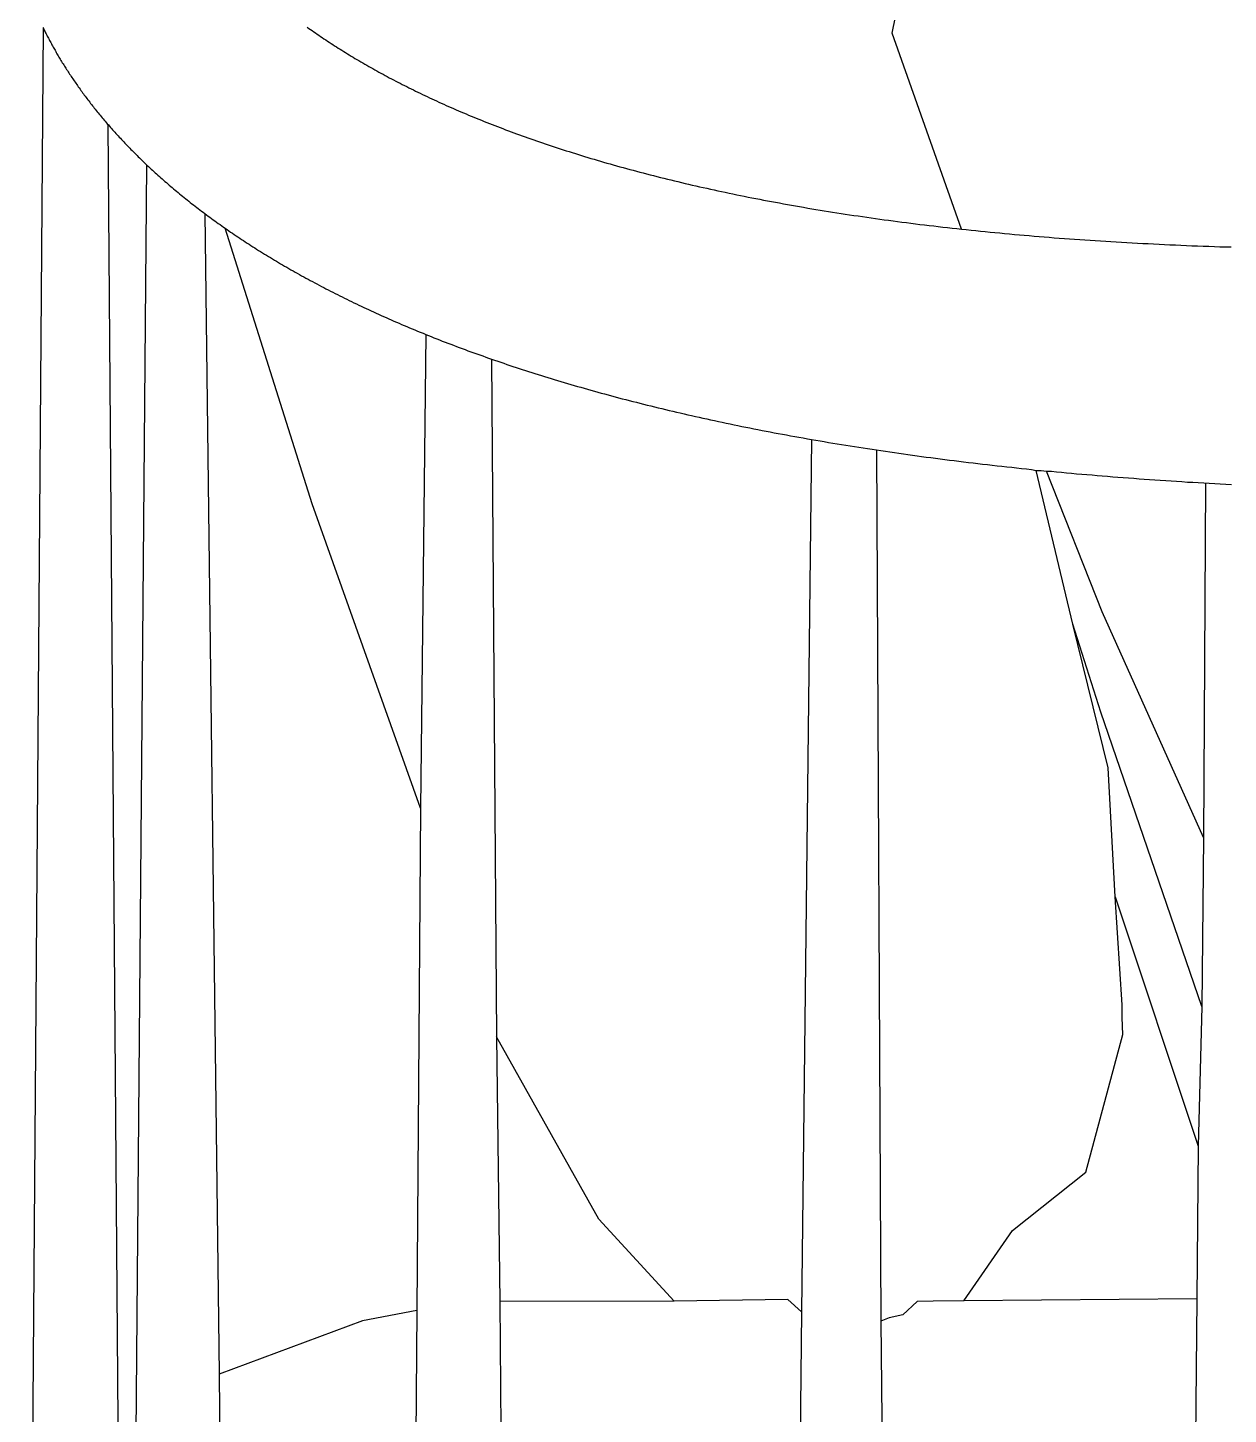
# Model space of a CAD drawing. Header units: inches. Extents: x 0 to 7318, y 0 to 812.
# Drawn here: x 1842.6 to 2070, y 376.2 to 638.7 of the extents above; entities that cross this region are included whole.
import ezdxf

# ---------------------------------------------------------------- set-up
doc = ezdxf.new("R2010")
doc.units = ezdxf.units.IN
doc.header["$MEASUREMENT"] = 0

# ---------------------------------------------------------------- blocks, each defined once
blk = doc.blocks.new('SC2_LEFT')
at = {"color": 7}
for points in [[(2019.48, 600.6, 0), (2006.33, 637.74, 0), (2009.91, 655.36, 0)], [(1845.55, 638.72, 0), (1842.63, 252.16, 0)], [(1845.52, 638.77, 0), (1845.62, 638.57, 0)], [(1845.62, 638.57, 0), (1845.72, 638.37, 0)], [(1845.72, 638.37, 0), (1845.82, 638.17, 0)], [(1845.82, 638.17, 0), (1845.92, 637.97, 0)], [(1845.92, 637.97, 0), (1846.02, 637.77, 0)], [(1895.56, 638.85, 0), (1895.87, 638.63, 0)], [(1895.87, 638.63, 0), (1896.18, 638.41, 0)], [(1896.18, 638.41, 0), (1896.49, 638.19, 0)], [(1896.49, 638.19, 0), (1896.81, 637.97, 0)], [(1896.81, 637.97, 0), (1897.12, 637.75, 0)], [(1846.02, 637.77, 0), (1846.12, 637.56, 0)], [(1846.12, 637.56, 0), (1846.23, 637.36, 0)], [(1846.23, 637.36, 0), (1846.33, 637.16, 0)], [(1846.33, 637.16, 0), (1846.44, 636.95, 0)], [(1846.44, 636.95, 0), (1846.55, 636.75, 0)], [(1846.55, 636.75, 0), (1846.66, 636.54, 0)], [(1846.66, 636.54, 0), (1846.77, 636.34, 0)], [(1846.77, 636.34, 0), (1846.88, 636.13, 0)], [(1846.88, 636.13, 0), (1846.99, 635.92, 0)], [(1846.99, 635.92, 0), (1847.1, 635.72, 0)], [(1847.1, 635.72, 0), (1847.21, 635.51, 0)], [(1847.21, 635.51, 0), (1847.33, 635.3, 0)], [(1897.12, 637.75, 0), (1897.44, 637.53, 0)], [(1897.44, 637.53, 0), (1897.76, 637.31, 0)], [(1897.76, 637.31, 0), (1898.08, 637.09, 0)], [(1898.08, 637.09, 0), (1898.41, 636.87, 0)], [(1898.41, 636.87, 0), (1898.73, 636.65, 0)], [(1898.73, 636.65, 0), (1899.06, 636.44, 0)], [(1899.06, 636.44, 0), (1899.39, 636.22, 0)], [(1899.39, 636.22, 0), (1899.73, 636, 0)], [(1899.73, 636, 0), (1900.06, 635.78, 0)], [(1900.06, 635.78, 0), (1900.4, 635.56, 0)], [(1900.4, 635.56, 0), (1900.74, 635.34, 0)], [(1900.74, 635.34, 0), (1901.08, 635.12, 0)], [(1847.33, 635.3, 0), (1847.44, 635.09, 0)], [(1847.44, 635.09, 0), (1847.56, 634.89, 0)], [(1847.56, 634.89, 0), (1847.68, 634.68, 0)], [(1847.68, 634.68, 0), (1847.8, 634.47, 0)], [(1847.8, 634.47, 0), (1847.92, 634.26, 0)], [(1847.92, 634.26, 0), (1848.04, 634.05, 0)], [(1848.04, 634.05, 0), (1848.16, 633.83, 0)], [(1848.16, 633.83, 0), (1848.29, 633.62, 0)], [(1848.29, 633.62, 0), (1848.41, 633.41, 0)], [(1848.41, 633.41, 0), (1848.54, 633.2, 0)], [(1848.54, 633.2, 0), (1848.66, 632.99, 0)], [(1848.66, 632.99, 0), (1848.79, 632.78, 0)], [(1848.79, 632.78, 0), (1848.92, 632.56, 0)], [(1901.08, 635.12, 0), (1901.42, 634.9, 0)], [(1901.42, 634.9, 0), (1901.77, 634.69, 0)], [(1901.77, 634.69, 0), (1902.11, 634.47, 0)], [(1902.11, 634.47, 0), (1902.46, 634.25, 0)], [(1902.46, 634.25, 0), (1902.81, 634.03, 0)], [(1902.81, 634.03, 0), (1903.17, 633.82, 0)], [(1903.17, 633.82, 0), (1903.52, 633.6, 0)], [(1903.52, 633.6, 0), (1903.88, 633.38, 0)], [(1903.88, 633.38, 0), (1904.24, 633.16, 0)], [(1904.24, 633.16, 0), (1904.6, 632.95, 0)], [(1904.6, 632.95, 0), (1904.97, 632.73, 0)], [(1904.97, 632.73, 0), (1905.34, 632.51, 0)], [(1848.92, 632.56, 0), (1849.05, 632.35, 0)], [(1849.05, 632.35, 0), (1849.18, 632.13, 0)], [(1849.18, 632.13, 0), (1849.32, 631.92, 0)], [(1849.32, 631.92, 0), (1849.45, 631.7, 0)], [(1849.45, 631.7, 0), (1849.58, 631.49, 0)], [(1849.58, 631.49, 0), (1849.72, 631.27, 0)], [(1849.72, 631.27, 0), (1849.86, 631.06, 0)], [(1849.86, 631.06, 0), (1850, 630.84, 0)], [(1850, 630.84, 0), (1850.13, 630.63, 0)], [(1850.13, 630.63, 0), (1850.27, 630.41, 0)], [(1850.27, 630.41, 0), (1850.42, 630.19, 0)], [(1850.42, 630.19, 0), (1850.56, 629.97, 0)], [(1905.34, 632.51, 0), (1905.7, 632.3, 0)], [(1905.7, 632.3, 0), (1906.07, 632.08, 0)], [(1906.07, 632.08, 0), (1906.45, 631.86, 0)], [(1906.45, 631.86, 0), (1906.82, 631.65, 0)], [(1906.82, 631.65, 0), (1907.2, 631.43, 0)], [(1907.2, 631.43, 0), (1907.58, 631.22, 0)], [(1907.58, 631.22, 0), (1907.96, 631, 0)], [(1907.96, 631, 0), (1908.35, 630.79, 0)], [(1908.35, 630.79, 0), (1908.73, 630.57, 0)], [(1908.73, 630.57, 0), (1909.12, 630.36, 0)], [(1909.12, 630.36, 0), (1909.52, 630.14, 0)], [(1909.52, 630.14, 0), (1909.91, 629.93, 0)], [(1850.56, 629.97, 0), (1850.7, 629.76, 0)], [(1850.7, 629.76, 0), (1850.85, 629.54, 0)], [(1850.85, 629.54, 0), (1851, 629.32, 0)], [(1851, 629.32, 0), (1851.14, 629.1, 0)], [(1851.14, 629.1, 0), (1851.29, 628.88, 0)], [(1851.29, 628.88, 0), (1851.44, 628.66, 0)], [(1851.44, 628.66, 0), (1851.6, 628.44, 0)], [(1851.6, 628.44, 0), (1851.75, 628.22, 0)], [(1851.75, 628.22, 0), (1851.9, 628, 0)], [(1851.9, 628, 0), (1852.06, 627.78, 0)], [(1852.06, 627.78, 0), (1852.21, 627.56, 0)], [(1852.21, 627.56, 0), (1852.37, 627.34, 0)], [(1909.91, 629.93, 0), (1910.3, 629.72, 0)], [(1910.3, 629.72, 0), (1910.7, 629.5, 0)], [(1910.7, 629.5, 0), (1911.1, 629.29, 0)], [(1911.1, 629.29, 0), (1911.5, 629.08, 0)], [(1911.5, 629.08, 0), (1911.91, 628.86, 0)], [(1911.91, 628.86, 0), (1912.32, 628.65, 0)], [(1912.32, 628.65, 0), (1912.72, 628.44, 0)], [(1912.72, 628.44, 0), (1913.14, 628.23, 0)], [(1913.14, 628.23, 0), (1913.55, 628.01, 0)], [(1913.55, 628.01, 0), (1913.97, 627.8, 0)], [(1913.97, 627.8, 0), (1914.39, 627.59, 0)], [(1914.39, 627.59, 0), (1914.81, 627.38, 0)], [(1852.37, 627.34, 0), (1852.53, 627.12, 0)], [(1852.53, 627.12, 0), (1852.69, 626.89, 0)], [(1852.69, 626.89, 0), (1852.85, 626.67, 0)], [(1852.85, 626.67, 0), (1853.01, 626.45, 0)], [(1853.01, 626.45, 0), (1853.18, 626.23, 0)], [(1853.18, 626.23, 0), (1853.34, 626, 0)], [(1853.34, 626, 0), (1853.51, 625.78, 0)], [(1853.51, 625.78, 0), (1853.68, 625.56, 0)], [(1853.68, 625.56, 0), (1853.85, 625.33, 0)], [(1853.85, 625.33, 0), (1854.02, 625.11, 0)], [(1854.02, 625.11, 0), (1854.19, 624.88, 0)], [(1854.19, 624.88, 0), (1854.36, 624.66, 0)], [(1914.81, 627.38, 0), (1915.23, 627.17, 0)], [(1915.23, 627.17, 0), (1915.66, 626.96, 0)], [(1915.66, 626.96, 0), (1916.08, 626.75, 0)], [(1916.08, 626.75, 0), (1916.52, 626.54, 0)], [(1916.52, 626.54, 0), (1916.95, 626.33, 0)], [(1916.95, 626.33, 0), (1917.38, 626.12, 0)], [(1917.38, 626.12, 0), (1917.82, 625.91, 0)], [(1917.82, 625.91, 0), (1918.26, 625.71, 0)], [(1918.26, 625.71, 0), (1918.7, 625.5, 0)], [(1918.7, 625.5, 0), (1919.15, 625.29, 0)], [(1919.15, 625.29, 0), (1919.59, 625.08, 0)], [(1919.59, 625.08, 0), (1920.04, 624.88, 0)], [(1920.04, 624.88, 0), (1920.5, 624.67, 0)], [(1854.36, 624.66, 0), (1854.53, 624.43, 0)], [(1854.53, 624.43, 0), (1854.71, 624.21, 0)], [(1854.71, 624.21, 0), (1854.89, 623.98, 0)], [(1854.89, 623.98, 0), (1855.06, 623.76, 0)], [(1855.06, 623.76, 0), (1855.24, 623.53, 0)], [(1855.24, 623.53, 0), (1855.42, 623.3, 0)], [(1855.42, 623.3, 0), (1855.61, 623.08, 0)], [(1855.61, 623.08, 0), (1855.79, 622.85, 0)], [(1855.79, 622.85, 0), (1855.97, 622.62, 0)], [(1855.97, 622.62, 0), (1856.16, 622.4, 0)], [(1856.16, 622.4, 0), (1856.35, 622.17, 0)], [(1920.5, 624.67, 0), (1920.95, 624.46, 0)], [(1920.95, 624.46, 0), (1921.41, 624.26, 0)], [(1921.41, 624.26, 0), (1921.87, 624.05, 0)], [(1921.87, 624.05, 0), (1922.33, 623.85, 0)], [(1922.33, 623.85, 0), (1922.79, 623.64, 0)], [(1922.79, 623.64, 0), (1923.26, 623.44, 0)], [(1923.26, 623.44, 0), (1923.73, 623.23, 0)], [(1923.73, 623.23, 0), (1924.2, 623.03, 0)], [(1924.2, 623.03, 0), (1924.67, 622.83, 0)], [(1924.67, 622.83, 0), (1925.15, 622.63, 0)], [(1925.15, 622.63, 0), (1925.63, 622.42, 0)], [(1925.63, 622.42, 0), (1926.11, 622.22, 0)], [(1926.11, 622.22, 0), (1926.6, 622.02, 0)], [(1856.35, 622.17, 0), (1856.54, 621.94, 0)], [(1856.54, 621.94, 0), (1856.73, 621.71, 0)], [(1856.73, 621.71, 0), (1856.92, 621.48, 0)], [(1856.92, 621.48, 0), (1857.11, 621.26, 0)], [(1857.11, 621.26, 0), (1857.31, 621.03, 0)], [(1857.31, 621.03, 0), (1857.5, 620.8, 0)], [(1857.5, 620.8, 0), (1857.7, 620.57, 0)], [(1857.7, 620.57, 0), (1857.9, 620.34, 0)], [(1857.8, 620.45, 0), (1860.63, 252.16, 0)], [(1857.9, 620.34, 0), (1858.1, 620.11, 0)], [(1858.1, 620.11, 0), (1858.3, 619.88, 0)], [(1858.3, 619.88, 0), (1858.5, 619.65, 0)], [(1858.5, 619.65, 0), (1858.7, 619.42, 0)], [(1926.6, 622.02, 0), (1927.08, 621.82, 0)], [(1927.08, 621.82, 0), (1927.57, 621.62, 0)], [(1927.57, 621.62, 0), (1928.06, 621.42, 0)], [(1928.06, 621.42, 0), (1928.56, 621.22, 0)], [(1928.56, 621.22, 0), (1929.05, 621.02, 0)], [(1929.05, 621.02, 0), (1929.55, 620.82, 0)], [(1929.55, 620.82, 0), (1930.05, 620.62, 0)], [(1930.05, 620.62, 0), (1930.56, 620.43, 0)], [(1930.56, 620.43, 0), (1931.07, 620.23, 0)], [(1931.07, 620.23, 0), (1931.58, 620.03, 0)], [(1931.58, 620.03, 0), (1932.09, 619.84, 0)], [(1932.09, 619.84, 0), (1932.6, 619.64, 0)], [(1932.6, 619.64, 0), (1933.12, 619.44, 0)], [(1858.7, 619.42, 0), (1858.91, 619.19, 0)], [(1858.91, 619.19, 0), (1859.12, 618.96, 0)], [(1859.12, 618.96, 0), (1859.33, 618.73, 0)], [(1859.33, 618.73, 0), (1859.53, 618.5, 0)], [(1859.53, 618.5, 0), (1859.75, 618.27, 0)], [(1859.75, 618.27, 0), (1859.96, 618.04, 0)], [(1859.96, 618.04, 0), (1860.17, 617.81, 0)], [(1860.17, 617.81, 0), (1860.39, 617.58, 0)], [(1860.39, 617.58, 0), (1860.61, 617.35, 0)], [(1860.61, 617.35, 0), (1860.82, 617.11, 0)], [(1860.82, 617.11, 0), (1861.04, 616.88, 0)], [(1933.12, 619.44, 0), (1933.64, 619.25, 0)], [(1933.64, 619.25, 0), (1934.16, 619.06, 0)], [(1934.16, 619.06, 0), (1934.69, 618.86, 0)], [(1934.69, 618.86, 0), (1935.21, 618.67, 0)], [(1935.21, 618.67, 0), (1935.75, 618.48, 0)], [(1935.75, 618.48, 0), (1936.28, 618.28, 0)], [(1936.28, 618.28, 0), (1936.81, 618.09, 0)], [(1936.81, 618.09, 0), (1937.35, 617.9, 0)], [(1937.35, 617.9, 0), (1937.89, 617.71, 0)], [(1937.89, 617.71, 0), (1938.44, 617.52, 0)], [(1938.44, 617.52, 0), (1938.98, 617.33, 0)], [(1938.98, 617.33, 0), (1939.53, 617.14, 0)], [(1939.53, 617.14, 0), (1940.08, 616.95, 0)], [(1861.04, 616.88, 0), (1861.27, 616.65, 0)], [(1861.27, 616.65, 0), (1861.49, 616.42, 0)], [(1861.49, 616.42, 0), (1861.71, 616.19, 0)], [(1861.71, 616.19, 0), (1861.94, 615.95, 0)], [(1861.94, 615.95, 0), (1862.17, 615.72, 0)], [(1862.17, 615.72, 0), (1862.4, 615.49, 0)], [(1862.4, 615.49, 0), (1862.63, 615.26, 0)], [(1862.63, 615.26, 0), (1862.86, 615.03, 0)], [(1862.86, 615.03, 0), (1863.09, 614.79, 0)], [(1863.09, 614.79, 0), (1863.33, 614.56, 0)], [(1863.33, 614.56, 0), (1863.56, 614.33, 0)], [(1940.08, 616.95, 0), (1940.64, 616.76, 0)], [(1940.64, 616.76, 0), (1941.19, 616.58, 0)], [(1941.19, 616.58, 0), (1941.75, 616.39, 0)], [(1941.75, 616.39, 0), (1942.32, 616.2, 0)], [(1942.32, 616.2, 0), (1942.88, 616.02, 0)], [(1942.88, 616.02, 0), (1943.45, 615.83, 0)], [(1943.45, 615.83, 0), (1944.02, 615.65, 0)], [(1944.02, 615.65, 0), (1944.59, 615.46, 0)], [(1944.59, 615.46, 0), (1945.17, 615.28, 0)], [(1945.17, 615.28, 0), (1945.75, 615.1, 0)], [(1945.75, 615.1, 0), (1946.33, 614.92, 0)], [(1946.33, 614.92, 0), (1946.91, 614.73, 0)], [(1946.91, 614.73, 0), (1947.5, 614.55, 0)], [(1947.5, 614.55, 0), (1948.09, 614.37, 0)], [(1948.09, 614.37, 0), (1948.68, 614.19, 0)], [(1865.13, 612.81, 0), (1862.11, 252.16, 0)], [(1863.56, 614.33, 0), (1863.8, 614.09, 0)], [(1863.8, 614.09, 0), (1864.04, 613.86, 0)], [(1864.04, 613.86, 0), (1864.28, 613.63, 0)], [(1864.28, 613.63, 0), (1864.52, 613.39, 0)], [(1864.52, 613.39, 0), (1864.77, 613.16, 0)], [(1864.77, 613.16, 0), (1865.01, 612.93, 0)], [(1865.01, 612.93, 0), (1865.26, 612.69, 0)], [(1865.26, 612.69, 0), (1865.51, 612.46, 0)], [(1865.51, 612.46, 0), (1865.76, 612.23, 0)], [(1865.76, 612.23, 0), (1866.01, 611.99, 0)], [(1866.01, 611.99, 0), (1866.27, 611.76, 0)], [(1866.27, 611.76, 0), (1866.52, 611.52, 0)], [(1948.68, 614.19, 0), (1949.28, 614.01, 0)], [(1949.28, 614.01, 0), (1949.87, 613.84, 0)], [(1949.87, 613.84, 0), (1950.48, 613.66, 0)], [(1950.48, 613.66, 0), (1951.08, 613.48, 0)], [(1951.08, 613.48, 0), (1951.69, 613.3, 0)], [(1951.69, 613.3, 0), (1952.29, 613.13, 0)], [(1952.29, 613.13, 0), (1952.91, 612.95, 0)], [(1952.91, 612.95, 0), (1953.52, 612.78, 0)], [(1953.52, 612.78, 0), (1954.14, 612.61, 0)], [(1954.14, 612.61, 0), (1954.76, 612.43, 0)], [(1954.76, 612.43, 0), (1955.38, 612.26, 0)], [(1955.38, 612.26, 0), (1956.01, 612.09, 0)], [(1956.01, 612.09, 0), (1956.64, 611.92, 0)], [(1956.64, 611.92, 0), (1957.27, 611.75, 0)], [(1957.27, 611.75, 0), (1957.91, 611.58, 0)], [(1866.52, 611.52, 0), (1866.78, 611.29, 0)], [(1866.78, 611.29, 0), (1867.03, 611.06, 0)], [(1867.03, 611.06, 0), (1867.29, 610.82, 0)], [(1867.29, 610.82, 0), (1867.56, 610.59, 0)], [(1867.56, 610.59, 0), (1867.82, 610.35, 0)], [(1867.82, 610.35, 0), (1868.08, 610.12, 0)], [(1868.08, 610.12, 0), (1868.35, 609.89, 0)], [(1868.35, 609.89, 0), (1868.62, 609.65, 0)], [(1868.62, 609.65, 0), (1868.89, 609.42, 0)], [(1868.89, 609.42, 0), (1869.16, 609.18, 0)], [(1869.16, 609.18, 0), (1869.43, 608.95, 0)], [(1957.91, 611.58, 0), (1958.54, 611.41, 0)], [(1958.54, 611.41, 0), (1959.19, 611.24, 0)], [(1959.19, 611.24, 0), (1959.83, 611.07, 0)], [(1959.83, 611.07, 0), (1960.47, 610.9, 0)], [(1960.47, 610.9, 0), (1961.12, 610.74, 0)], [(1961.12, 610.74, 0), (1961.78, 610.57, 0)], [(1961.78, 610.57, 0), (1962.43, 610.41, 0)], [(1962.43, 610.41, 0), (1963.09, 610.25, 0)], [(1963.09, 610.25, 0), (1963.75, 610.08, 0)], [(1963.75, 610.08, 0), (1964.42, 609.92, 0)], [(1964.42, 609.92, 0), (1965.08, 609.76, 0)], [(1965.08, 609.76, 0), (1965.75, 609.6, 0)], [(1965.75, 609.6, 0), (1966.42, 609.44, 0)], [(1966.42, 609.44, 0), (1967.1, 609.28, 0)], [(1967.1, 609.28, 0), (1967.78, 609.12, 0)], [(1967.78, 609.12, 0), (1968.46, 608.96, 0)], [(1869.43, 608.95, 0), (1869.7, 608.71, 0)], [(1869.7, 608.71, 0), (1869.98, 608.48, 0)], [(1869.98, 608.48, 0), (1870.26, 608.24, 0)], [(1870.26, 608.24, 0), (1870.54, 608.01, 0)], [(1870.54, 608.01, 0), (1870.82, 607.78, 0)], [(1870.82, 607.78, 0), (1871.1, 607.54, 0)], [(1871.1, 607.54, 0), (1871.39, 607.31, 0)], [(1871.39, 607.31, 0), (1871.67, 607.07, 0)], [(1871.67, 607.07, 0), (1871.96, 606.84, 0)], [(1871.96, 606.84, 0), (1872.25, 606.61, 0)], [(1872.25, 606.61, 0), (1872.54, 606.37, 0)], [(1968.46, 608.96, 0), (1969.15, 608.8, 0)], [(1969.15, 608.8, 0), (1969.83, 608.65, 0)], [(1969.83, 608.65, 0), (1970.52, 608.49, 0)], [(1970.52, 608.49, 0), (1971.22, 608.34, 0)], [(1971.22, 608.34, 0), (1971.91, 608.18, 0)], [(1971.91, 608.18, 0), (1972.61, 608.03, 0)], [(1972.61, 608.03, 0), (1973.32, 607.88, 0)], [(1973.32, 607.88, 0), (1974.02, 607.73, 0)], [(1974.02, 607.73, 0), (1974.73, 607.58, 0)], [(1974.73, 607.58, 0), (1975.44, 607.43, 0)], [(1975.44, 607.43, 0), (1976.16, 607.28, 0)], [(1976.16, 607.28, 0), (1976.88, 607.13, 0)], [(1976.88, 607.13, 0), (1977.6, 606.98, 0)], [(1977.6, 606.98, 0), (1978.32, 606.84, 0)], [(1978.32, 606.84, 0), (1979.05, 606.69, 0)], [(1979.05, 606.69, 0), (1979.78, 606.55, 0)], [(1979.78, 606.55, 0), (1980.51, 606.4, 0)], [(1872.54, 606.37, 0), (1872.83, 606.14, 0)], [(1872.83, 606.14, 0), (1873.13, 605.9, 0)], [(1873.13, 605.9, 0), (1873.42, 605.67, 0)], [(1873.42, 605.67, 0), (1873.72, 605.43, 0)], [(1873.72, 605.43, 0), (1874.02, 605.2, 0)], [(1874.02, 605.2, 0), (1874.32, 604.97, 0)], [(1874.32, 604.97, 0), (1874.62, 604.73, 0)], [(1874.62, 604.73, 0), (1874.93, 604.5, 0)], [(1874.93, 604.5, 0), (1875.24, 604.26, 0)], [(1875.24, 604.26, 0), (1875.54, 604.03, 0)], [(1875.54, 604.03, 0), (1875.85, 603.8, 0)], [(1980.51, 606.4, 0), (1981.25, 606.26, 0)], [(1981.25, 606.26, 0), (1981.99, 606.12, 0)], [(1981.99, 606.12, 0), (1982.73, 605.98, 0)], [(1982.73, 605.98, 0), (1983.48, 605.84, 0)], [(1983.48, 605.84, 0), (1984.22, 605.7, 0)], [(1984.22, 605.7, 0), (1984.98, 605.56, 0)], [(1984.98, 605.56, 0), (1985.73, 605.42, 0)], [(1985.73, 605.42, 0), (1986.49, 605.28, 0)], [(1986.49, 605.28, 0), (1987.25, 605.15, 0)], [(1987.25, 605.15, 0), (1988.02, 605.01, 0)], [(1988.02, 605.01, 0), (1988.78, 604.88, 0)], [(1988.78, 604.88, 0), (1989.55, 604.75, 0)], [(1989.55, 604.75, 0), (1990.33, 604.61, 0)], [(1990.33, 604.61, 0), (1991.11, 604.48, 0)], [(1991.11, 604.48, 0), (1991.89, 604.35, 0)], [(1991.89, 604.35, 0), (1992.67, 604.22, 0)], [(1992.67, 604.22, 0), (1993.46, 604.1, 0)], [(1993.46, 604.1, 0), (1994.25, 603.97, 0)], [(1994.25, 603.97, 0), (1995.04, 603.84, 0)], [(1995.04, 603.84, 0), (1995.84, 603.72, 0)], [(1875.85, 603.8, 0), (1876.17, 603.56, 0)], [(1876.17, 603.56, 0), (1878.91, 383.82, 0), (1880.11, 252.16, 0)], [(1876.17, 603.56, 0), (1876.48, 603.33, 0)], [(1876.48, 603.33, 0), (1876.79, 603.09, 0)], [(1876.79, 603.09, 0), (1877.11, 602.86, 0)], [(1877.11, 602.86, 0), (1877.43, 602.63, 0)], [(1877.43, 602.63, 0), (1877.75, 602.39, 0)], [(1877.75, 602.39, 0), (1878.07, 602.16, 0)], [(1878.07, 602.16, 0), (1878.4, 601.93, 0)], [(1878.4, 601.93, 0), (1878.72, 601.69, 0)], [(1878.72, 601.69, 0), (1879.05, 601.46, 0)], [(1879.05, 601.46, 0), (1879.38, 601.23, 0)], [(1879.38, 601.23, 0), (1879.71, 600.99, 0)], [(1995.84, 603.72, 0), (1996.64, 603.59, 0)], [(1996.64, 603.59, 0), (1997.44, 603.47, 0)], [(1997.44, 603.47, 0), (1998.24, 603.35, 0)], [(1998.24, 603.35, 0), (1999.05, 603.22, 0)], [(1999.05, 603.22, 0), (1999.87, 603.1, 0)], [(1999.87, 603.1, 0), (2000.68, 602.98, 0)], [(2000.68, 602.98, 0), (2001.5, 602.87, 0)], [(2001.5, 602.87, 0), (2002.32, 602.75, 0)], [(2002.32, 602.75, 0), (2003.15, 602.63, 0)], [(2003.15, 602.63, 0), (2003.98, 602.52, 0)], [(2003.98, 602.52, 0), (2004.81, 602.4, 0)], [(2004.81, 602.4, 0), (2005.65, 602.29, 0)], [(2005.65, 602.29, 0), (2006.49, 602.17, 0)], [(2006.49, 602.17, 0), (2007.33, 602.06, 0)], [(2007.33, 602.06, 0), (2008.17, 601.95, 0)], [(2008.17, 601.95, 0), (2009.02, 601.84, 0)], [(2009.02, 601.84, 0), (2009.87, 601.73, 0)], [(2009.87, 601.73, 0), (2010.73, 601.63, 0)], [(2010.73, 601.63, 0), (2011.59, 601.52, 0)], [(2011.59, 601.52, 0), (2012.45, 601.42, 0)], [(2012.45, 601.42, 0), (2013.32, 601.31, 0)], [(2013.32, 601.31, 0), (2014.19, 601.21, 0)], [(2014.19, 601.21, 0), (2015.06, 601.11, 0)], [(1879.71, 600.99, 0), (1880.03, 600.78, 0)], [(1917.02, 490.95, 0), (1896.48, 548.58, 0), (1880.03, 600.78, 0)], [(1880.03, 600.78, 0), (1880.38, 600.53, 0)], [(1880.38, 600.53, 0), (1880.71, 600.3, 0)], [(1880.71, 600.3, 0), (1881.05, 600.06, 0)], [(1881.05, 600.06, 0), (1881.39, 599.83, 0)], [(1881.39, 599.83, 0), (1881.73, 599.6, 0)], [(1881.73, 599.6, 0), (1882.08, 599.37, 0)], [(1882.08, 599.37, 0), (1882.42, 599.14, 0)], [(1882.42, 599.14, 0), (1882.77, 598.9, 0)], [(1882.77, 598.9, 0), (1883.12, 598.67, 0)], [(1883.12, 598.67, 0), (1883.47, 598.44, 0)], [(2015.06, 601.11, 0), (2015.93, 601.01, 0)], [(2015.93, 601.01, 0), (2016.81, 600.91, 0)], [(2016.81, 600.91, 0), (2017.69, 600.81, 0)], [(2017.69, 600.81, 0), (2018.58, 600.71, 0)], [(2018.58, 600.71, 0), (2019.48, 600.6, 0)], [(2019.48, 600.6, 0), (2020.36, 600.52, 0)], [(2020.36, 600.52, 0), (2021.26, 600.42, 0)], [(2021.26, 600.42, 0), (2022.16, 600.33, 0)], [(2022.16, 600.33, 0), (2023.06, 600.24, 0)], [(2023.06, 600.24, 0), (2023.96, 600.15, 0)], [(2023.96, 600.15, 0), (2024.87, 600.06, 0)], [(2024.87, 600.06, 0), (2025.79, 599.97, 0)], [(2025.79, 599.97, 0), (2026.7, 599.88, 0)], [(2026.7, 599.88, 0), (2027.62, 599.79, 0)], [(2027.62, 599.79, 0), (2028.55, 599.71, 0)], [(2028.55, 599.71, 0), (2029.47, 599.62, 0)], [(2029.47, 599.62, 0), (2030.41, 599.54, 0)], [(2030.41, 599.54, 0), (2031.34, 599.46, 0)], [(2031.34, 599.46, 0), (2032.28, 599.38, 0)], [(2032.28, 599.38, 0), (2033.22, 599.3, 0)], [(2033.22, 599.3, 0), (2034.16, 599.22, 0)], [(2034.16, 599.22, 0), (2035.11, 599.14, 0)], [(2035.11, 599.14, 0), (2036.06, 599.07, 0)], [(2036.06, 599.07, 0), (2037.02, 598.99, 0)], [(2037.02, 598.99, 0), (2037.97, 598.92, 0)], [(2037.97, 598.92, 0), (2038.94, 598.85, 0)], [(2038.94, 598.85, 0), (2039.9, 598.78, 0)], [(2039.9, 598.78, 0), (2040.87, 598.71, 0)], [(2040.87, 598.71, 0), (2041.85, 598.64, 0)], [(2041.85, 598.64, 0), (2042.82, 598.57, 0)], [(1883.47, 598.44, 0), (1883.83, 598.21, 0)], [(1883.83, 598.21, 0), (1884.18, 597.98, 0)], [(1884.18, 597.98, 0), (1884.54, 597.75, 0)], [(1884.54, 597.75, 0), (1884.9, 597.52, 0)], [(1884.9, 597.52, 0), (1885.26, 597.28, 0)], [(1885.26, 597.28, 0), (1885.62, 597.05, 0)], [(1885.62, 597.05, 0), (1885.98, 596.82, 0)], [(1885.98, 596.82, 0), (1886.35, 596.59, 0)], [(1886.35, 596.59, 0), (1886.72, 596.36, 0)], [(1886.72, 596.36, 0), (1887.09, 596.13, 0)], [(1887.09, 596.13, 0), (1887.46, 595.9, 0)], [(2042.82, 598.57, 0), (2043.8, 598.5, 0)], [(2043.8, 598.5, 0), (2044.78, 598.44, 0)], [(2044.78, 598.44, 0), (2045.77, 598.37, 0)], [(2045.77, 598.37, 0), (2046.76, 598.31, 0)], [(2046.76, 598.31, 0), (2047.76, 598.25, 0)], [(2047.76, 598.25, 0), (2048.75, 598.19, 0)], [(2048.75, 598.19, 0), (2049.76, 598.13, 0)], [(2049.76, 598.13, 0), (2050.76, 598.07, 0)], [(2050.76, 598.07, 0), (2051.77, 598.02, 0)], [(2051.77, 598.02, 0), (2052.78, 597.96, 0)], [(2052.78, 597.96, 0), (2053.8, 597.91, 0)], [(2053.8, 597.91, 0), (2054.82, 597.86, 0)], [(2054.82, 597.86, 0), (2055.84, 597.81, 0)], [(2055.84, 597.81, 0), (2056.86, 597.76, 0)], [(2056.86, 597.76, 0), (2057.9, 597.71, 0)], [(2057.9, 597.71, 0), (2058.93, 597.66, 0)], [(2058.93, 597.66, 0), (2059.97, 597.61, 0)], [(2059.97, 597.61, 0), (2061.01, 597.57, 0)], [(2061.01, 597.57, 0), (2062.05, 597.53, 0)], [(2062.05, 597.53, 0), (2063.1, 597.48, 0)], [(2063.1, 597.48, 0), (2064.16, 597.44, 0)], [(2064.16, 597.44, 0), (2065.21, 597.4, 0)], [(2065.21, 597.4, 0), (2066.27, 597.36, 0)], [(2066.27, 597.36, 0), (2067.34, 597.33, 0)], [(2067.34, 597.33, 0), (2068.4, 597.29, 0)], [(2068.4, 597.29, 0), (2069.47, 597.26, 0)], [(2069.47, 597.26, 0), (2070.55, 597.23, 0)], [(1887.46, 595.9, 0), (1887.83, 595.67, 0)], [(1887.83, 595.67, 0), (1888.21, 595.44, 0)], [(1888.21, 595.44, 0), (1888.59, 595.21, 0)], [(1888.59, 595.21, 0), (1888.97, 594.98, 0)], [(1888.97, 594.98, 0), (1889.35, 594.76, 0)], [(1889.35, 594.76, 0), (1889.73, 594.53, 0)], [(1889.73, 594.53, 0), (1890.12, 594.3, 0)], [(1890.12, 594.3, 0), (1890.5, 594.07, 0)], [(1890.5, 594.07, 0), (1890.89, 593.84, 0)], [(1890.89, 593.84, 0), (1891.28, 593.61, 0)], [(1891.28, 593.61, 0), (1891.68, 593.39, 0)], [(1891.68, 593.39, 0), (1892.07, 593.16, 0)], [(1892.07, 593.16, 0), (1892.47, 592.93, 0)], [(1892.47, 592.93, 0), (1892.87, 592.71, 0)], [(1892.87, 592.71, 0), (1893.27, 592.48, 0)], [(1893.27, 592.48, 0), (1893.67, 592.25, 0)], [(1893.67, 592.25, 0), (1894.08, 592.03, 0)], [(1894.08, 592.03, 0), (1894.49, 591.8, 0)], [(1894.49, 591.8, 0), (1894.89, 591.57, 0)], [(1894.89, 591.57, 0), (1895.31, 591.35, 0)], [(1895.31, 591.35, 0), (1895.72, 591.12, 0)], [(1895.72, 591.12, 0), (1896.13, 590.9, 0)], [(1896.13, 590.9, 0), (1896.55, 590.67, 0)], [(1896.55, 590.67, 0), (1896.97, 590.45, 0)], [(1896.97, 590.45, 0), (1897.39, 590.23, 0)], [(1897.39, 590.23, 0), (1897.81, 590, 0)], [(1897.81, 590, 0), (1898.24, 589.78, 0)], [(1898.24, 589.78, 0), (1898.67, 589.55, 0)], [(1898.67, 589.55, 0), (1899.1, 589.33, 0)], [(1899.1, 589.33, 0), (1899.53, 589.11, 0)], [(1899.53, 589.11, 0), (1899.96, 588.89, 0)], [(1899.96, 588.89, 0), (1900.4, 588.66, 0)], [(1900.4, 588.66, 0), (1900.83, 588.44, 0)], [(1900.83, 588.44, 0), (1901.27, 588.22, 0)], [(1901.27, 588.22, 0), (1901.71, 588, 0)], [(1901.71, 588, 0), (1902.16, 587.78, 0)], [(1902.16, 587.78, 0), (1902.61, 587.56, 0)], [(1902.61, 587.56, 0), (1903.05, 587.34, 0)], [(1903.05, 587.34, 0), (1903.5, 587.12, 0)], [(1903.5, 587.12, 0), (1903.95, 586.9, 0)], [(1903.95, 586.9, 0), (1904.41, 586.68, 0)], [(1904.41, 586.68, 0), (1904.86, 586.46, 0)], [(1904.86, 586.46, 0), (1905.32, 586.24, 0)], [(1905.32, 586.24, 0), (1905.78, 586.02, 0)], [(1905.78, 586.02, 0), (1906.25, 585.8, 0)], [(1906.25, 585.8, 0), (1906.71, 585.58, 0)], [(1906.71, 585.58, 0), (1907.18, 585.37, 0)], [(1907.18, 585.37, 0), (1907.65, 585.15, 0)], [(1907.65, 585.15, 0), (1908.12, 584.93, 0)], [(1908.12, 584.93, 0), (1908.59, 584.72, 0)], [(1908.59, 584.72, 0), (1909.07, 584.5, 0)], [(1909.07, 584.5, 0), (1909.54, 584.28, 0)], [(1909.54, 584.28, 0), (1910.02, 584.07, 0)], [(1910.02, 584.07, 0), (1910.51, 583.85, 0)], [(1910.51, 583.85, 0), (1910.99, 583.64, 0)], [(1910.99, 583.64, 0), (1911.48, 583.43, 0)], [(1911.48, 583.43, 0), (1911.97, 583.21, 0)], [(1911.97, 583.21, 0), (1912.46, 583, 0)], [(1912.46, 583, 0), (1912.95, 582.79, 0)], [(1912.95, 582.79, 0), (1913.44, 582.57, 0)], [(1913.44, 582.57, 0), (1913.94, 582.36, 0)], [(1913.94, 582.36, 0), (1914.44, 582.15, 0)], [(1914.44, 582.15, 0), (1914.94, 581.94, 0)], [(1914.94, 581.94, 0), (1915.45, 581.73, 0)], [(1918, 580.68, 0), (1917.02, 490.95, 0), (1916.32, 395.89, 0), (1915.16, 252.16, 0)], [(1915.45, 581.73, 0), (1915.95, 581.52, 0)], [(1915.95, 581.52, 0), (1916.46, 581.31, 0)], [(1916.46, 581.31, 0), (1916.97, 581.1, 0)], [(1916.97, 581.1, 0), (1917.49, 580.89, 0)], [(1917.49, 580.89, 0), (1918, 580.68, 0)], [(1918, 580.68, 0), (1918.52, 580.47, 0)], [(1918.52, 580.47, 0), (1919.04, 580.26, 0)], [(1919.04, 580.26, 0), (1919.56, 580.05, 0)], [(1919.56, 580.05, 0), (1920.09, 579.85, 0)], [(1920.09, 579.85, 0), (1920.61, 579.64, 0)], [(1920.61, 579.64, 0), (1921.14, 579.43, 0)], [(1921.14, 579.43, 0), (1921.67, 579.23, 0)], [(1921.67, 579.23, 0), (1922.2, 579.02, 0)], [(1922.2, 579.02, 0), (1922.74, 578.82, 0)], [(1922.74, 578.82, 0), (1923.28, 578.61, 0)], [(1923.28, 578.61, 0), (1923.82, 578.41, 0)], [(1923.82, 578.41, 0), (1924.36, 578.2, 0)], [(1924.36, 578.2, 0), (1924.9, 578, 0)], [(1924.9, 578, 0), (1925.45, 577.8, 0)], [(1925.45, 577.8, 0), (1926, 577.59, 0)], [(1926, 577.59, 0), (1926.55, 577.39, 0)], [(1926.55, 577.39, 0), (1927.11, 577.19, 0)], [(1927.11, 577.19, 0), (1927.66, 576.99, 0)], [(1927.66, 576.99, 0), (1928.22, 576.79, 0)], [(1928.22, 576.79, 0), (1928.78, 576.59, 0)], [(1928.78, 576.59, 0), (1929.35, 576.39, 0)], [(1929.35, 576.39, 0), (1929.91, 576.19, 0)], [(1929.91, 576.19, 0), (1930.48, 575.99, 0)], [(1930.48, 575.99, 0), (1931.4, 447.66, 0), (1932.05, 397.59, 0), (1933.16, 252.16, 0)], [(1930.48, 575.99, 0), (1931.05, 575.8, 0)], [(1931.05, 575.8, 0), (1931.62, 575.6, 0)], [(1931.62, 575.6, 0), (1932.2, 575.4, 0)], [(1932.2, 575.4, 0), (1932.77, 575.21, 0)], [(1932.77, 575.21, 0), (1933.36, 575.01, 0)], [(1933.36, 575.01, 0), (1933.94, 574.82, 0)], [(1933.94, 574.82, 0), (1934.52, 574.62, 0)], [(1934.52, 574.62, 0), (1935.11, 574.43, 0)], [(1935.11, 574.43, 0), (1935.7, 574.23, 0)], [(1935.7, 574.23, 0), (1936.29, 574.04, 0)], [(1936.29, 574.04, 0), (1936.89, 573.85, 0)], [(1936.89, 573.85, 0), (1937.48, 573.65, 0)], [(1937.48, 573.65, 0), (1938.08, 573.46, 0)], [(1938.08, 573.46, 0), (1938.68, 573.27, 0)], [(1938.68, 573.27, 0), (1939.29, 573.08, 0)], [(1939.29, 573.08, 0), (1939.89, 572.89, 0)], [(1939.89, 572.89, 0), (1940.5, 572.7, 0)], [(1940.5, 572.7, 0), (1941.11, 572.51, 0)], [(1941.11, 572.51, 0), (1941.73, 572.33, 0)], [(1941.73, 572.33, 0), (1942.34, 572.14, 0)], [(1942.34, 572.14, 0), (1942.96, 571.95, 0)], [(1942.96, 571.95, 0), (1943.58, 571.77, 0)], [(1943.58, 571.77, 0), (1944.21, 571.58, 0)], [(1944.21, 571.58, 0), (1944.83, 571.39, 0)], [(1944.83, 571.39, 0), (1945.46, 571.21, 0)], [(1945.46, 571.21, 0), (1946.09, 571.03, 0)], [(1946.09, 571.03, 0), (1946.73, 570.84, 0)], [(1946.73, 570.84, 0), (1947.36, 570.66, 0)], [(1947.36, 570.66, 0), (1948, 570.48, 0)], [(1948, 570.48, 0), (1948.64, 570.3, 0)], [(1948.64, 570.3, 0), (1949.28, 570.11, 0)], [(1949.28, 570.11, 0), (1949.93, 569.93, 0)], [(1949.93, 569.93, 0), (1950.58, 569.75, 0)], [(1950.58, 569.75, 0), (1951.23, 569.58, 0)], [(1951.23, 569.58, 0), (1951.88, 569.4, 0)], [(1951.88, 569.4, 0), (1952.54, 569.22, 0)], [(1952.54, 569.22, 0), (1953.2, 569.04, 0)], [(1953.2, 569.04, 0), (1953.86, 568.87, 0)], [(1953.86, 568.87, 0), (1954.52, 568.69, 0)], [(1954.52, 568.69, 0), (1955.19, 568.51, 0)], [(1955.19, 568.51, 0), (1955.86, 568.34, 0)], [(1955.86, 568.34, 0), (1956.53, 568.17, 0)], [(1956.53, 568.17, 0), (1957.2, 567.99, 0)], [(1957.2, 567.99, 0), (1957.88, 567.82, 0)], [(1957.88, 567.82, 0), (1958.56, 567.65, 0)], [(1958.56, 567.65, 0), (1959.24, 567.48, 0)], [(1959.24, 567.48, 0), (1959.92, 567.31, 0)], [(1959.92, 567.31, 0), (1960.61, 567.14, 0)], [(1960.61, 567.14, 0), (1961.3, 566.97, 0)], [(1961.3, 566.97, 0), (1961.99, 566.8, 0)], [(1961.99, 566.8, 0), (1962.69, 566.63, 0)], [(1962.69, 566.63, 0), (1963.38, 566.46, 0)], [(1963.38, 566.46, 0), (1964.08, 566.3, 0)], [(1964.08, 566.3, 0), (1964.79, 566.13, 0)], [(1964.79, 566.13, 0), (1965.49, 565.96, 0)], [(1965.49, 565.96, 0), (1966.2, 565.8, 0)], [(1966.2, 565.8, 0), (1966.91, 565.64, 0)], [(1966.91, 565.64, 0), (1967.62, 565.47, 0)], [(1967.62, 565.47, 0), (1968.34, 565.31, 0)], [(1968.34, 565.31, 0), (1969.06, 565.15, 0)], [(1969.06, 565.15, 0), (1969.78, 564.99, 0)], [(1969.78, 564.99, 0), (1970.5, 564.83, 0)], [(1970.5, 564.83, 0), (1971.23, 564.67, 0)], [(1971.23, 564.67, 0), (1971.95, 564.51, 0)], [(1971.95, 564.51, 0), (1972.69, 564.35, 0)], [(1972.69, 564.35, 0), (1973.42, 564.19, 0)], [(1973.42, 564.19, 0), (1974.16, 564.04, 0)], [(1974.16, 564.04, 0), (1974.9, 563.88, 0)], [(1974.9, 563.88, 0), (1975.64, 563.73, 0)], [(1975.64, 563.73, 0), (1976.38, 563.57, 0)], [(1976.38, 563.57, 0), (1977.13, 563.42, 0)], [(1977.13, 563.42, 0), (1977.88, 563.27, 0)], [(1977.88, 563.27, 0), (1978.64, 563.11, 0)], [(1978.64, 563.11, 0), (1979.39, 562.96, 0)], [(1979.39, 562.96, 0), (1980.15, 562.81, 0)], [(1980.15, 562.81, 0), (1980.91, 562.66, 0)], [(1980.91, 562.66, 0), (1981.68, 562.51, 0)], [(1981.68, 562.51, 0), (1982.44, 562.37, 0)], [(1982.44, 562.37, 0), (1983.21, 562.22, 0)], [(1983.21, 562.22, 0), (1983.98, 562.07, 0)], [(1983.98, 562.07, 0), (1984.76, 561.93, 0)], [(1984.76, 561.93, 0), (1985.53, 561.78, 0)], [(1985.53, 561.78, 0), (1986.32, 561.64, 0)], [(1986.32, 561.64, 0), (1987.1, 561.49, 0)], [(1987.1, 561.49, 0), (1987.88, 561.35, 0)], [(1991.06, 560.79, 0), (1989.18, 395.63, 0), (1987.63, 252.16, 0)], [(1987.88, 561.35, 0), (1988.67, 561.21, 0)], [(1988.67, 561.21, 0), (1989.47, 561.07, 0)], [(1989.47, 561.07, 0), (1990.26, 560.93, 0)], [(1990.26, 560.93, 0), (1991.06, 560.79, 0)], [(1991.06, 560.79, 0), (1991.86, 560.65, 0)], [(1991.86, 560.65, 0), (1992.66, 560.51, 0)], [(1992.66, 560.51, 0), (1993.46, 560.38, 0)], [(1993.46, 560.38, 0), (1994.27, 560.24, 0)], [(1994.27, 560.24, 0), (1995.08, 560.11, 0)], [(1995.08, 560.11, 0), (1995.9, 559.97, 0)], [(1995.9, 559.97, 0), (1996.71, 559.84, 0)], [(1996.71, 559.84, 0), (1997.53, 559.7, 0)], [(1997.53, 559.7, 0), (1998.36, 559.57, 0)], [(1998.36, 559.57, 0), (1999.18, 559.44, 0)], [(1999.18, 559.44, 0), (2000.01, 559.31, 0)], [(2000.01, 559.31, 0), (2000.84, 559.18, 0)], [(2000.84, 559.18, 0), (2001.68, 559.05, 0)], [(2001.68, 559.05, 0), (2002.51, 558.93, 0)], [(2002.51, 558.93, 0), (2003.35, 558.8, 0)], [(2003.35, 558.8, 0), (2004.16, 393.82, 0), (2005.63, 252.16, 0)], [(2003.35, 558.8, 0), (2004.19, 558.67, 0)], [(2004.19, 558.67, 0), (2005.04, 558.55, 0)], [(2005.04, 558.55, 0), (2005.89, 558.42, 0)], [(2005.89, 558.42, 0), (2006.74, 558.3, 0)], [(2006.74, 558.3, 0), (2007.59, 558.18, 0)], [(2007.59, 558.18, 0), (2008.45, 558.06, 0)], [(2008.45, 558.06, 0), (2009.31, 557.94, 0)], [(2009.31, 557.94, 0), (2010.17, 557.82, 0)], [(2010.17, 557.82, 0), (2011.04, 557.7, 0)], [(2011.04, 557.7, 0), (2011.9, 557.58, 0)], [(2011.9, 557.58, 0), (2012.77, 557.46, 0)], [(2012.77, 557.46, 0), (2013.65, 557.35, 0)], [(2013.65, 557.35, 0), (2014.53, 557.23, 0)], [(2014.53, 557.23, 0), (2015.41, 557.12, 0)], [(2015.41, 557.12, 0), (2016.29, 557.01, 0)], [(2016.29, 557.01, 0), (2017.18, 556.89, 0)], [(2017.18, 556.89, 0), (2018.06, 556.78, 0)], [(2018.06, 556.78, 0), (2018.96, 556.67, 0)], [(2018.96, 556.67, 0), (2019.85, 556.56, 0)], [(2019.85, 556.56, 0), (2020.75, 556.45, 0)], [(2020.75, 556.45, 0), (2021.65, 556.35, 0)], [(2021.65, 556.35, 0), (2022.55, 556.24, 0)], [(2022.55, 556.24, 0), (2023.46, 556.14, 0)], [(2023.46, 556.14, 0), (2024.37, 556.03, 0)], [(2024.37, 556.03, 0), (2025.28, 555.93, 0)], [(2025.28, 555.93, 0), (2026.2, 555.82, 0)], [(2026.2, 555.82, 0), (2027.12, 555.72, 0)], [(2027.12, 555.72, 0), (2028.04, 555.62, 0)], [(2028.04, 555.62, 0), (2028.96, 555.52, 0)], [(2028.96, 555.52, 0), (2029.89, 555.42, 0)], [(2029.89, 555.42, 0), (2030.82, 555.32, 0)], [(2030.82, 555.32, 0), (2031.75, 555.23, 0)], [(2031.75, 555.23, 0), (2032.69, 555.13, 0)], [(2032.69, 555.13, 0), (2033.62, 554.88, 0)], [(2033.62, 554.88, 0), (2034.57, 554.94, 0)], [(2048.54, 474.21, 0), (2047.2, 498.64, 0), (2040.51, 525.8, 0), (2033.62, 554.88, 0)], [(2034.57, 554.94, 0), (2035.52, 554.8, 0)], [(2065.28, 485.45, 0), (2046.08, 528.17, 0), (2035.52, 554.8, 0)], [(2035.52, 554.8, 0), (2036.47, 554.76, 0)], [(2036.47, 554.76, 0), (2037.42, 554.67, 0)], [(2037.42, 554.67, 0), (2038.37, 554.58, 0)], [(2038.37, 554.58, 0), (2039.33, 554.49, 0)], [(2039.33, 554.49, 0), (2040.29, 554.4, 0)], [(2040.29, 554.4, 0), (2041.26, 554.31, 0)], [(2041.26, 554.31, 0), (2042.22, 554.23, 0)], [(2042.22, 554.23, 0), (2043.19, 554.14, 0)], [(2043.19, 554.14, 0), (2044.17, 554.06, 0)], [(2044.17, 554.06, 0), (2045.14, 553.98, 0)], [(2045.14, 553.98, 0), (2046.12, 553.9, 0)], [(2046.12, 553.9, 0), (2047.11, 553.82, 0)], [(2047.11, 553.82, 0), (2048.09, 553.74, 0)], [(2048.09, 553.74, 0), (2049.08, 553.66, 0)], [(2049.08, 553.66, 0), (2050.07, 553.58, 0)], [(2050.07, 553.58, 0), (2051.07, 553.5, 0)], [(2051.07, 553.5, 0), (2052.07, 553.43, 0)], [(2052.07, 553.43, 0), (2053.07, 553.35, 0)], [(2053.07, 553.35, 0), (2054.07, 553.28, 0)], [(2054.07, 553.28, 0), (2055.08, 553.21, 0)], [(2055.08, 553.21, 0), (2056.09, 553.14, 0)], [(2056.09, 553.14, 0), (2057.1, 553.07, 0)], [(2057.1, 553.07, 0), (2058.12, 553, 0)], [(2058.12, 553, 0), (2059.14, 552.93, 0)], [(2059.14, 552.93, 0), (2060.16, 552.86, 0)], [(2060.16, 552.86, 0), (2061.19, 552.8, 0)], [(2061.19, 552.8, 0), (2062.22, 552.73, 0)], [(2062.22, 552.73, 0), (2063.25, 552.67, 0)], [(2065.64, 552.53, 0), (2065.28, 485.45, 0), (2064.94, 453.45, 0), (2064.24, 426.96, 0), (2064.02, 398.07, 0), (2062.63, 252.16, 0)], [(2063.25, 552.67, 0), (2064.29, 552.61, 0)], [(2064.29, 552.61, 0), (2065.33, 552.55, 0)], [(2065.33, 552.55, 0), (2066.37, 552.49, 0)], [(2066.37, 552.49, 0), (2067.41, 552.43, 0)], [(2067.41, 552.43, 0), (2068.46, 552.37, 0)], [(2068.46, 552.37, 0), (2069.52, 552.31, 0)], [(2069.52, 552.31, 0), (2070.57, 552.26, 0)], [(2064.94, 453.45, 0), (2045.81, 509.14, 0), (2040.51, 525.8, 0)], [(2050.02, 448.09, 0), (2049.9, 451.32, 0), (2049.87, 453.75, 0), (2048.54, 474.21, 0), (2064.24, 426.96, 0)], [(1965.07, 397.65, 0), (1950.78, 413.17, 0), (1931.4, 447.66, 0)], [(2019.9, 397.7, 0), (2029.11, 410.99, 0), (2043.02, 422.06, 0), (2050.02, 448.09, 0)], [(1989.18, 395.63, 0), (1986.58, 397.94, 0), (1965.07, 397.65, 0), (1932.05, 397.59, 0)], [(2064.02, 398.07, 0), (2019.9, 397.7, 0), (2014.07, 397.63, 0), (2011.07, 397.57, 0), (2008.33, 395.01, 0), (2005.77, 394.47, 0), (2004.16, 393.82, 0)], [(1916.32, 395.89, 0), (1906, 393.92, 0), (1878.91, 383.82, 0)]]:
    blk.add_polyline3d(points, dxfattribs=at)

msp = doc.modelspace()

# ---------------------------------------------------------------- block references
msp.add_blockref('SC2_LEFT', (0, 0))

doc.saveas('drawing.dxf')
